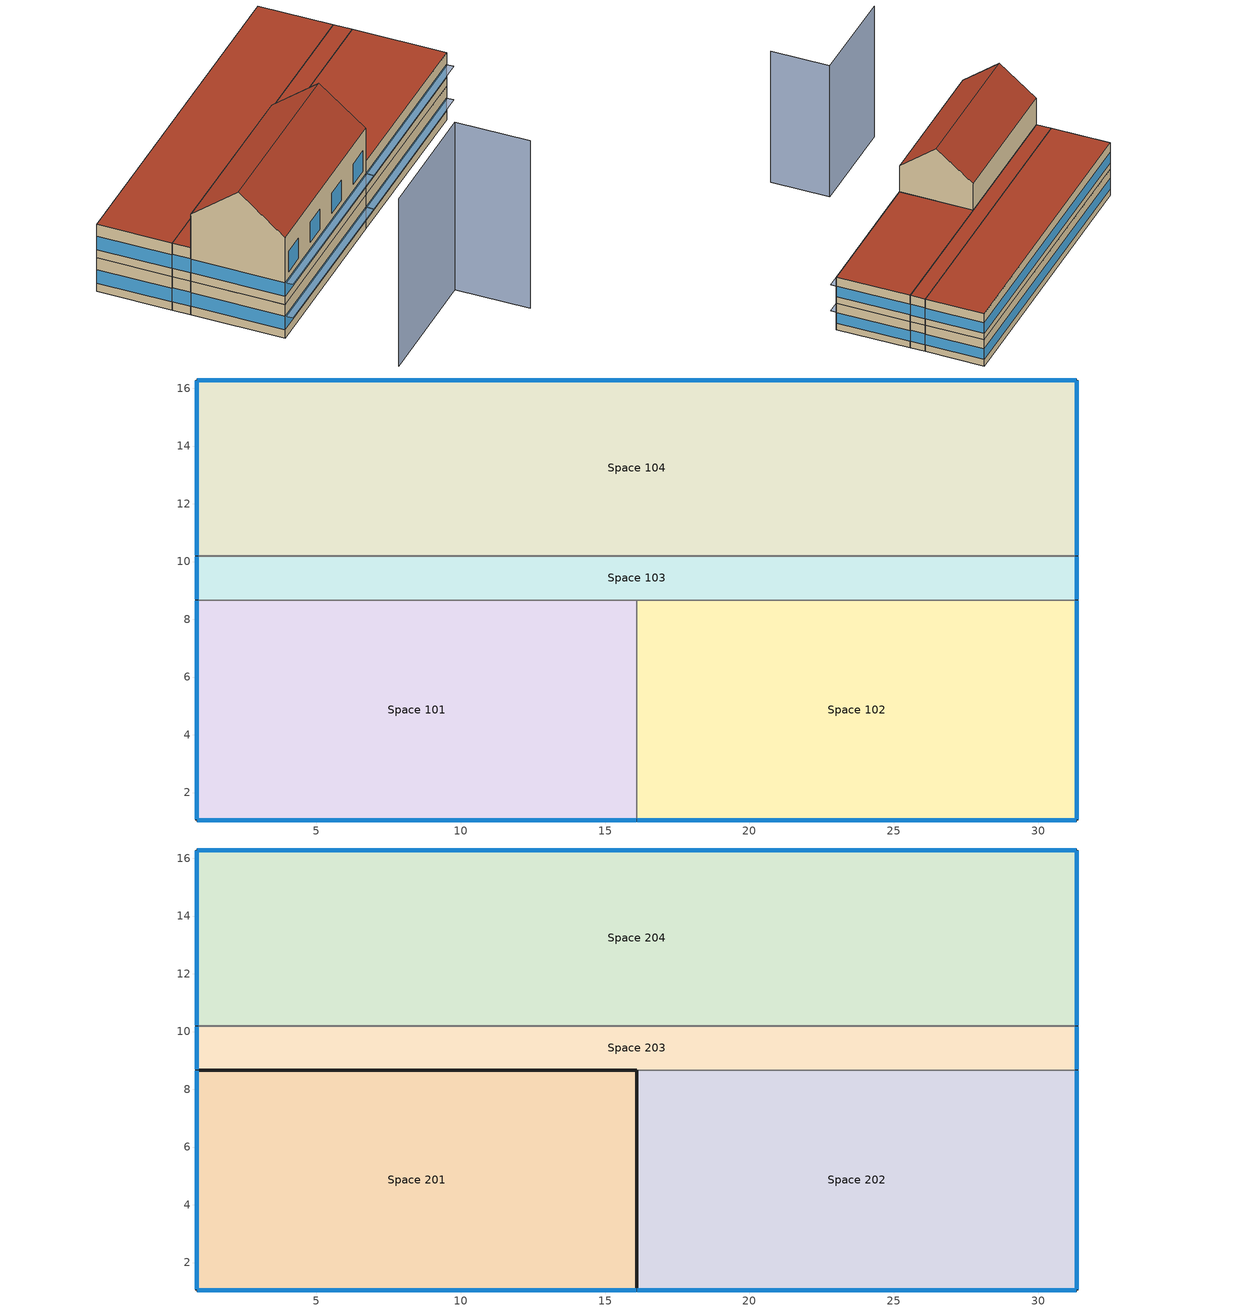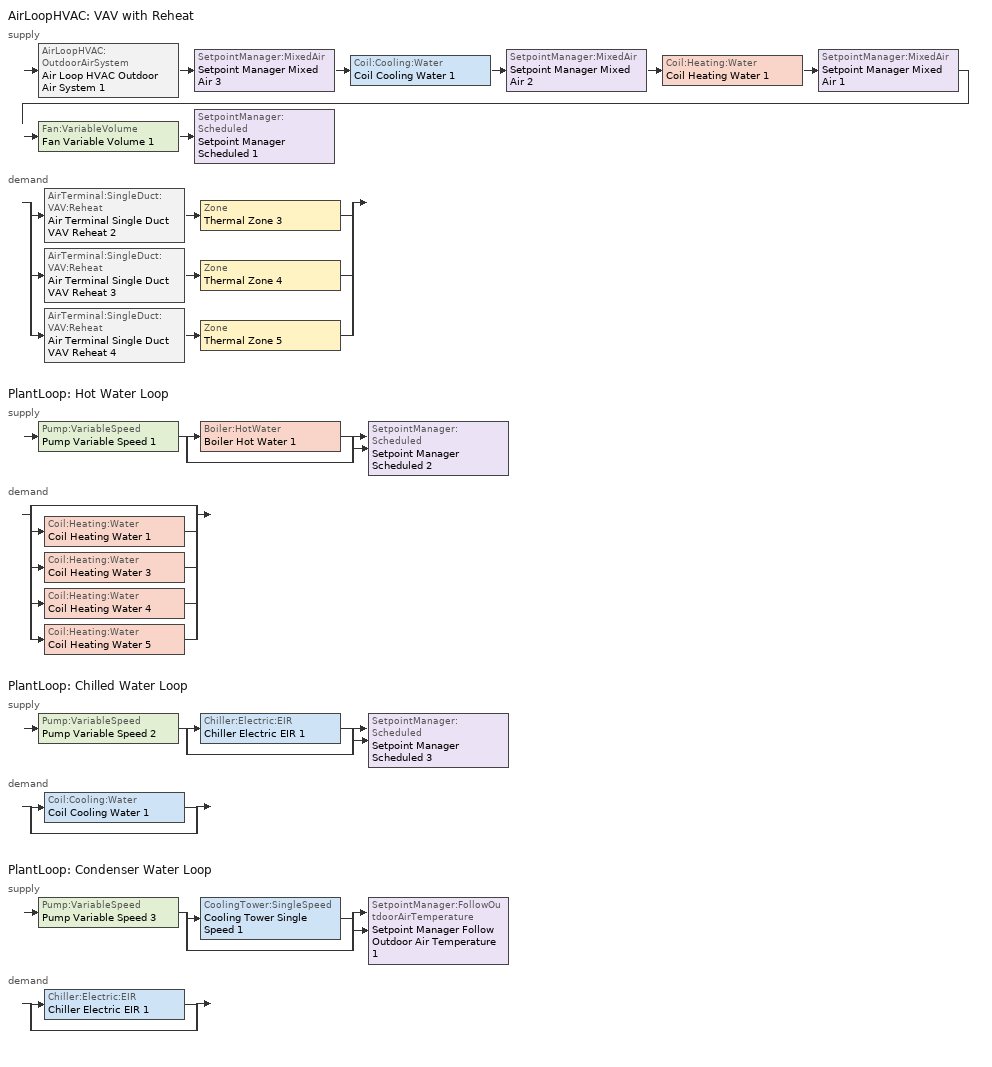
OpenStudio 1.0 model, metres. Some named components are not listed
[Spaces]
Space 101
 floor ground: 16.1,8.67 16.1,1.05 0.86,1.05 0.86,8.67 z0
 wall outside: 0.86,8.67 0.86,1.05 16.1,1.05 z0:3.05
 wall to Space 103: 16.1,8.67 0.86,8.67 z0:3.05
 wall to Space 102: 16.1,1.05 16.1,8.67 z0:3.05
 window: 0.88,1.05 16.07,1.05 z0.76:1.98; 0.86,8.64 0.86,1.07 z0.76:1.99
Space 102
 floor ground: 31.34,8.67 31.34,1.05 16.1,1.05 16.1,8.67 z0
 wall outside: 16.1,1.05 31.34,1.05 31.34,8.67 z0:3.05
 wall to Space 103: 31.34,8.67 16.1,8.67 z0:3.05
 window: 31.34,1.07 31.34,8.64 z0.76:1.99; 16.12,1.05 31.31,1.05 z0.76:1.98
Space 103
 floor ground: 31.34,10.19 31.34,8.67 0.86,8.67 0.86,10.19 z0
 wall outside: 0.86,10.19 0.86,8.67 / 31.34,8.67 31.34,10.19 z0:3.05
 wall to Space 104: 31.34,10.19 0.86,10.19 z0:3.05
 window: 0.86,10.17 0.86,8.69 / 31.34,8.69 31.34,10.17 z0.76:2.02
Space 104
 floor ground: 31.34,16.29 31.34,10.19 0.86,10.19 0.86,16.29 z0
 wall outside: 31.34,10.19 31.34,16.29 0.86,16.29 0.86,10.19 z0:3.05
 window: 31.34,10.22 31.34,16.26 / 0.86,16.26 0.86,10.22 z0.76:1.99; 31.31,16.29 0.88,16.29 z0.76:1.98
Space 201
 floor to Space 101: 16.1,8.67 16.1,1.05 0.86,1.05 0.86,8.67 z3.05
 wall outside: 0.86,1.05 16.1,1.05 z3.05:9.14; 16.1,8.67 0.86,8.67 z6.1:9.14; 0.86,4.86,12.19 0.86,8.67,9.14 0.86,8.67,3.05 0.86,1.05,3.05 0.86,1.05,9.14; 16.1,4.86,12.19 16.1,1.05,9.14 16.1,1.05,6.1 16.1,8.67,6.1 16.1,8.67,9.14
 wall to Space 203: 16.1,8.67 0.86,8.67 z3.05:6.1
 wall to Space 202: 16.1,1.05 16.1,8.67 z3.05:6.1
 window: 0.86,8.64 0.86,1.07 z3.81:5.04; 0.88,1.05 16.07,1.05 z3.81:5.03; 9.62,1.05 11.45,1.05 / 1.49,1.05 3.32,1.05 / 13.68,1.05 15.51,1.05 / 5.56,1.05 7.38,1.05 z5.64:7.47
 roof outside: 0.86,4.86,12.19 0.86,1.05,9.14 16.1,1.05,9.14 16.1,4.86,12.19; 16.1,4.86,12.19 16.1,8.67,9.14 0.86,8.67,9.14 0.86,4.86,12.19
Space 202
 floor to Space 102: 31.34,8.67 31.34,1.05 16.1,1.05 16.1,8.67 z3.05
 wall outside: 16.1,1.05 31.34,1.05 31.34,8.67 z3.05:6.1
 wall to Space 203: 31.34,8.67 16.1,8.67 z3.05:6.1
 window: 16.12,1.05 31.31,1.05 z3.81:5.03; 31.34,1.07 31.34,8.64 z3.81:5.04
 roof outside: 31.34,1.05 31.34,8.67 16.1,8.67 16.1,1.05 z6.1
Space 203
 floor to Space 103: 31.34,10.19 31.34,8.67 0.86,8.67 0.86,10.19 z3.05
 wall outside: 0.86,10.19 0.86,8.67 / 31.34,8.67 31.34,10.19 z3.05:6.1
 wall to Space 204: 31.34,10.19 0.86,10.19 z3.05:6.1
 window: 0.86,10.17 0.86,8.69 / 31.34,8.69 31.34,10.17 z3.81:5.07
 roof outside: 31.34,8.67 31.34,10.19 0.86,10.19 0.86,8.67 z6.1
Space 204
 floor to Space 104: 31.34,16.29 31.34,10.19 0.86,10.19 0.86,16.29 z3.05
 wall outside: 31.34,10.19 31.34,16.29 0.86,16.29 0.86,10.19 z3.05:6.1
 window: 31.31,16.29 0.88,16.29 z3.81:5.03; 31.34,10.22 31.34,16.26 / 0.86,16.26 0.86,10.22 z3.81:5.04
 roof outside: 31.34,10.19 31.34,16.29 0.86,16.29 0.86,10.19 z6.1
shading: 11.52,-14.19 11.52,-8.1 / 11.52,-8.1 0.86,-8.1 z0:15.24; 31.31,0.44 31.31,1.05 16.12,1.05 16.12,0.44 z1.98; 16.07,0.44 16.07,1.05 0.88,1.05 0.88,0.44 z5.03; 16.07,0.44 16.07,1.05 0.88,1.05 0.88,0.44 z1.98; 31.31,0.44 31.31,1.05 16.12,1.05 16.12,0.44 z5.03
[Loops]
AirLoopHVAC 'VAV with Reheat'
 supply: AirLoopHVAC:OutdoorAirSystem 'Air Loop HVAC Outdoor Air System 1' > SetpointManager:MixedAir 'Setpoint Manager Mixed Air 3' > Coil:Cooling:Water 'Coil Cooling Water 1' > SetpointManager:MixedAir 'Setpoint Manager Mixed Air 2' > Coil:Heating:Water 'Coil Heating Water 1' > SetpointManager:MixedAir 'Setpoint Manager Mixed Air 1' > Fan:VariableVolume 'Fan Variable Volume 1' > SetpointManager:Scheduled 'Setpoint Manager Scheduled 1'
 demand: split
  | AirTerminal:SingleDuct:VAV:Reheat 'Air Terminal Single Duct VAV Reheat 2' > Zone 'Thermal Zone 3'
  | AirTerminal:SingleDuct:VAV:Reheat 'Air Terminal Single Duct VAV Reheat 3' > Zone 'Thermal Zone 4'
  | AirTerminal:SingleDuct:VAV:Reheat 'Air Terminal Single Duct VAV Reheat 4' > Zone 'Thermal Zone 5'
PlantLoop 'Hot Water Loop'
 supply: Pump:VariableSpeed 'Pump Variable Speed 1' > split
  | Boiler:HotWater 'Boiler Hot Water 1'
  | bypass
  join > SetpointManager:Scheduled 'Setpoint Manager Scheduled 2'
 demand: split
  | bypass
  | Coil:Heating:Water 'Coil Heating Water 1'
  | Coil:Heating:Water 'Coil Heating Water 3'
  | Coil:Heating:Water 'Coil Heating Water 4'
  | Coil:Heating:Water 'Coil Heating Water 5'
PlantLoop 'Chilled Water Loop'
 supply: Pump:VariableSpeed 'Pump Variable Speed 2' > split
  | Chiller:Electric:EIR 'Chiller Electric EIR 1'
  | bypass
  join > SetpointManager:Scheduled 'Setpoint Manager Scheduled 3'
 demand: split
  | Coil:Cooling:Water 'Coil Cooling Water 1'
  | bypass
PlantLoop 'Condenser Water Loop'
 supply: Pump:VariableSpeed 'Pump Variable Speed 3' > split
  | CoolingTower:SingleSpeed 'Cooling Tower Single Speed 1'
  | bypass
  join > SetpointManager:FollowOutdoorAirTemperature 'Setpoint Manager Follow Outdoor Air Temperature 1'
 demand: split
  | Chiller:Electric:EIR 'Chiller Electric EIR 1'
  | bypass
[Building]
Large Hotel: North Axis=-0; Space Type=CBECS Before-1980 LargeHotel GuestRoom; Default Construction Set=CBECS 1980-2004 ClimateZone 5b (l htl) ConstSet
[Site]
Site 1: Latitude {deg}=41.98; Longitude {deg}=-87.92; Time Zone {hr}=-6; Elevation {m}=201
[SizingPeriod:DesignDay] Barometric Pressure {Pa}=98934; Sky Clearness=0; Rain Indicator=0; Snow Indicator=0; Day of Month=21; Daylight Saving Time Indicator=0; Dry-Bulb Temperature Range Modifier Type=DefaultMultipliers
Name | Maximum Dry-Bulb Temperature {C} | Daily Dry-Bulb Temperature Range {deltaC} | Humidity Indicating Conditions at Maximum Dry-Bulb {BasedOnField A3} | Wind Speed {m/s} | Wind Direction {deg} | Month | Day Type | Humidity Indicating Type | Solar Model Indicator | ASHRAE Taub | ASHRAE Taud
Chicago Ohare Intl Ap Ann Clg .4% Condns DB=>MWB | 33.3 | 10.5 | 23.7 | 5.2 | 230 | 7 | SummerDesignDay | Wetbulb | ASHRAETau | 0.455 | 2.05
Chicago Ohare Intl Ap Ann Clg .4% Condns DP=>MDB | 28.9 | 10.5 | 23.8 | 5.2 | 230 | 7 | SummerDesignDay | Dewpoint | ASHRAETau | 0.455 | 2.05
Chicago Ohare Intl Ap Ann Clg .4% Condns WB=>MDB | 31.2 | 10.5 | 25.5 | 5.2 | 230 | 7 | SummerDesignDay | Wetbulb | ASHRAETau | 0.455 | 2.05
Chicago Ohare Intl Ap Ann Htg Wind 99.6% Condns WS=>MCDB | -3.5 | 0 | -3.5 | 12.4 | 270 | 1 | WinterDesignDay | Wetbulb | ASHRAEClearSky
Chicago Ohare Intl Ap Ann Clg .4% Condns Enth=>MDB | 31.4 | 10.5 | 79200 | 5.2 | 230 | 7 | SummerDesignDay | Enthalpy | ASHRAETau | 0.455 | 2.05
Chicago Ohare Intl Ap Ann Htg 99.6% Condns DB | -20 | 0 | -20 | 4.9 | 270 | 1 | WinterDesignDay | Wetbulb | ASHRAEClearSky
Chicago Ohare Intl Ap Ann Hum_n 99.6% Condns DP=>MCDB | -19.2 | 0 | -25.7 | 4.9 | 270 | 1 | WinterDesignDay | Dewpoint | ASHRAEClearSky
[Construction]
000 ExtSlabCarpet 4in ClimateZone 1-8: MAT-CC05 4 HW CONCRETE, CP02 CARPET PAD
000 Exterior Door: 000 F08 Metal surface, 000 I01 25mm insulation board
000 Exterior Window: 000 Clear 3mm, 000 Air 13mm, 000 Clear 3mm
000 Interior Ceiling: 000 M11 100mm lightweight concrete, 000 F05 Ceiling air space resistance, 000 F16 Acoustic tile
000 Interior Door; 000 Interior Partition: 000 G05 25mm wood
000 Interior Floor: 000 F16 Acoustic tile, 000 F05 Ceiling air space resistance, 000 M11 100mm lightweight concrete
000 Interior Wall: 000 G01a 19mm gypsum board, 000 F04 Wall air space resistance, 000 G01a 19mm gypsum board
000 Interior Window: 000 Clear 3mm
CBECS 1980-2004 ExtRoof IEAD ClimateZone 5b: Roof Membrane, IEAD NonRes Roof Insulation-3.51, Metal Decking
CBECS 1980-2004 ExtWall Mass ClimateZone 5b: 1IN Stucco, 8IN CONCRETE HW RefBldg, Mass NonRes Wall Insulation-1.26, 1/2IN Gypsum
CBECS 1980-2004 ExtWindow ClimateZone alt-lrgoff hosp 1-8: Fixed Window 5.84/0.25/0.11
[DefaultConstructionSet]
CBECS 1980-2004 ClimateZone 5b (l htl) ConstSet: Default Exterior Surface Constructions=CBECS 1980-2004 ClimateZone 5b (l htl) Exterior DefSurfCons; Default Interior Surface Constructions=000 Interior DefSurfCons; Default Ground Contact Surface Constructions=000 Ground DefSurfCons; Default Exterior SubSurface Constructions=CBECS 1980-2004 ClimateZone 5b (l htl) Exterior DefSubCons; Default Interior SubSurface Constructions=000 Interior DefSubCons; Interior Partition Construction=000 Interior Partition
[DefaultSubSurfaceConstructions] Glass Door Construction=000 Exterior Window; Skylight Construction=000 Exterior Window; Tubular Daylight Dome Construction=000 Interior Window; Tubular Daylight Diffuser Construction=000 Interior Window
Name | Fixed Window Construction | Operable Window Construction | Door Construction
000 Interior DefSubCons | 000 Interior Window | 000 Interior Window | 000 Interior Door
CBECS 1980-2004 ClimateZone 5b (l htl) Exterior DefSubCons | CBECS 1980-2004 ExtWindow ClimateZone alt-lrgoff hosp 1-8 | CBECS 1980-2004 ExtWindow ClimateZone alt-lrgoff hosp 1-8 | 000 Exterior Door
[DefaultSurfaceConstructions]
Name | Floor Construction | Wall Construction | Roof Ceiling Construction
000 Ground DefSurfCons | 000 ExtSlabCarpet 4in ClimateZone 1-8 | 000 ExtSlabCarpet 4in ClimateZone 1-8 | 000 ExtSlabCarpet 4in ClimateZone 1-8
000 Interior DefSurfCons | 000 Interior Floor | 000 Interior Wall | 000 Interior Ceiling
CBECS 1980-2004 ClimateZone 5b (l htl) Exterior DefSurfCons | 000 ExtSlabCarpet 4in ClimateZone 1-8 | CBECS 1980-2004 ExtWall Mass ClimateZone 5b | CBECS 1980-2004 ExtRoof IEAD ClimateZone 5b
[Material]
Name | Roughness | Thickness | Conductivity | Density | Specific Heat | Thermal Absorptance | Solar Absorptance | Visible Absorptance
000 F08 Metal surface | Smooth | 0.0008 | 45.28 | 7824 | 500
000 F16 Acoustic tile | MediumSmooth | 0.0191 | 0.06 | 368 | 590
000 G01a 19mm gypsum board | MediumSmooth | 0.019 | 0.16 | 800 | 1090
000 G05 25mm wood | MediumSmooth | 0.0254 | 0.15 | 608 | 1630
000 I01 25mm insulation board | MediumRough | 0.0254 | 0.03 | 43 | 1210
000 M11 100mm lightweight concrete | MediumRough | 0.1016 | 0.53 | 1280 | 840
1/2IN Gypsum | Smooth | 0.0127 | 0.16 | 784.9 | 830 | 0.9 | 0.92 | 0.92
1IN Stucco | Smooth | 0.0253 | 0.6918 | 1858 | 837 | 0.9 | 0.92 | 0.92
8IN CONCRETE HW RefBldg | Rough | 0.2032 | 1.311 | 2240 | 836.8 | 0.9 | 0.7 | 0.7
IEAD NonRes Roof Insulation-3.51 | MediumRough | 0.159569 | 0.049 | 265 | 836.8 | 0.9 | 0.7 | 0.7
MAT-CC05 4 HW CONCRETE | Rough | 0.1016 | 1.311 | 2240 | 836.8 | 0.9 | 0.7 | 0.7
Mass NonRes Wall Insulation-1.26 | MediumRough | 0.0410299 | 0.049 | 265 | 836.8 | 0.9 | 0.7 | 0.7
Metal Decking | MediumSmooth | 0.0015 | 45.006 | 7680 | 418.4 | 0.9 | 0.7 | 0.3
Roof Membrane | VeryRough | 0.0095 | 0.16 | 1121.29 | 1460 | 0.9 | 0.7 | 0.7
[Material:AirGap]
Name | Thermal Resistance
000 F04 Wall air space resistance | 0.15
000 F05 Ceiling air space resistance | 0.18
[Material:NoMass]
CP02 CARPET PAD: Roughness=VeryRough; Thermal Resistance=0.2165; Thermal Absorptance=0.9; Solar Absorptance=0.7; Visible Absorptance=0.8
[WindowMaterial:Gas]
000 Air 13mm: Gas Type=Air; Thickness=0.0127
[WindowMaterial:Glazing]
000 Clear 3mm: Optical Data Type=SpectralAverage; Thickness=0.003; Solar Transmittance at Normal Incidence=0.837; Front Side Solar Reflectance at Normal Incidence=0.075; Back Side Solar Reflectance at Normal Incidence=0.075; Visible Transmittance at Normal Incidence=0.898; Front Side Visible Reflectance at Normal Incidence=0.081; Back Side Visible Reflectance at Normal Incidence=0.081; Infrared Transmittance at Normal Incidence=0; Front Side Infrared Hemispherical Emissivity=0.84; Back Side Infrared Hemispherical Emissivity=0.84; Conductivity=0.9
[WindowMaterial:SimpleGlazingSystem]
Fixed Window 5.84/0.25/0.11: U-Factor=6.92716; Solar Heat Gain Coefficient=0.25; Visible Transmittance=0.11
[DefaultScheduleSet]
Name | Number of People Schedule | People Activity Level Schedule | Lighting Schedule | Electric Equipment Schedule | Infiltration Schedule
LargeHotel Corridor Schedules | LargeHotel Bldg Occ | LargeHotel Activity | LargeHotel Bldg Light | LargeHotel Bldg Equip | LargeHotel Infil Quarter On
LargeHotel GuestRoom Schedules | LargeHotel GuestRoom Occ | LargeHotel Activity | LargeHotel Bldg Light | LargeHotel GuestRoom Equip | LargeHotel Infil Quarter On
LargeHotel Lobby Schedules | LargeHotel Lobby Occ | LargeHotel Activity | LargeHotel Bldg Light | LargeHotel Bldg Equip | LargeHotel Infil Quarter On
ASHRAE_189.1-2009 ClimateZone 4-8 SuperMarket Sales/Produce Schedule Set | SuperMarket_Bldg_Occ 3 | SuperMarket_Activity 3 | SuperMarket_Bldg_Light 3 | SuperMarket_Bldg_Equip 4 | SuperMarket_Infil_Half_On 3
[DesignSpecification:OutdoorAir] Outdoor Air Method=Sum
Name | Outdoor Air Flow per Person | Outdoor Air Flow per Floor Area | Outdoor Air Flow Rate | Outdoor Air Flow Air Changes per Hour | Outdoor Air Flow per Person {m3/s-person}
LargeHotel Corridor Outdoor Air | 0 | 0.000254 | 0 | 0
LargeHotel GuestRoom Outdoor Air | 0 | 0 | 0 | 0
LargeHotel Lobby Outdoor Air | 0.0107645 | 0 | 0 | 0
ASHRAE_189.1-2009 ClimateZone 4-8 SuperMarket Sales/Produce Ventilation |  |  |  |  | 0.00707921
[ElectricEquipment]
Name | Electric Equipment Definition | Space or SpaceType
ASHRAE 90.1-2004 LargeHotel Lobby ElecInst | ASHRAE 90.1-2004 LargeHotel Lobby ElecDef | ASHRAE 90.1-2004 LargeHotel Lobby
CBECS Before-1980 LargeHotel GuestRoom ElecInst | CBECS Before-1980 LargeHotel GuestRoom ElecDef | CBECS Before-1980 LargeHotel GuestRoom
ASHRAE_189.1-2009 ClimateZone 4-8 SuperMarket Sales/Produce Electric Equipment | ASHRAE_189.1-2009 ClimateZone 4-8 SuperMarket Sales/Produce Electric Equipment Definition | ASHRAE_189.1-2009 ClimateZone 4-8 SuperMarket Sales/Produce
[ElectricEquipment:Definition] Design Level Calculation Method=Watts/Area
Name | Design Level | Watts per Space Floor Area | Watts per Space Floor Area {W/m2}
ASHRAE 90.1-2004 LargeHotel Lobby ElecDef | 0 | 8.07293
CBECS Before-1980 LargeHotel GuestRoom ElecDef | 0 | 14.316
ASHRAE_189.1-2009 ClimateZone 4-8 SuperMarket Sales/Produce Electric Equipment Definition |  |  | 3.87501
[Lights]
Name | Lights Definition | Space or SpaceType
ASHRAE 90.1-2004 LargeHotel Corridor LightsInst | ASHRAE 90.1-2004 LargeHotel Corridor LightsDef | ASHRAE 90.1-2004 LargeHotel Corridor
ASHRAE 90.1-2004 LargeHotel Lobby LightsInst | ASHRAE 189.1-2009 ClimateZone 4-8 LargeHotel Lobby LightsDef | ASHRAE 90.1-2004 LargeHotel Lobby
CBECS Before-1980 LargeHotel GuestRoom LightsInst | CBECS Before-1980 LargeHotel GuestRoom LightsDef | CBECS Before-1980 LargeHotel GuestRoom
ASHRAE_189.1-2009 ClimateZone 4-8 SuperMarket Sales/Produce Lights | ASHRAE_189.1-2009 ClimateZone 4-8 SuperMarket Sales/Produce Lights Definition | ASHRAE_189.1-2009 ClimateZone 4-8 SuperMarket Sales/Produce
[Lights:Definition] Design Level Calculation Method=Watts/Area
Name | Lighting Level | Watts per Space Floor Area | Watts per Space Floor Area {W/m2}
ASHRAE 189.1-2009 ClimateZone 4-8 LargeHotel Lobby LightsDef | 0 | 10.6563
ASHRAE 90.1-2004 LargeHotel Corridor LightsDef | 0 | 5.38196
CBECS Before-1980 LargeHotel GuestRoom LightsDef | 0 | 15.0695
ASHRAE_189.1-2009 ClimateZone 4-8 SuperMarket Sales/Produce Lights Definition |  |  | 16.4688
[People]
Name | People Definition | Space or SpaceType
ASHRAE 90.1-2004 LargeHotel Corridor PeopInst | LargeHotel Corridor PeopDef | ASHRAE 90.1-2004 LargeHotel Corridor
ASHRAE 90.1-2004 LargeHotel Lobby PeopInst | LargeHotel Lobby PeopDef | ASHRAE 90.1-2004 LargeHotel Lobby
CBECS Before-1980 LargeHotel GuestRoom PeopInst | LargeHotel GuestRoom PeopDef | CBECS Before-1980 LargeHotel GuestRoom
ASHRAE_189.1-2009 ClimateZone 4-8 SuperMarket Sales/Produce People | ASHRAE_189.1-2009 ClimateZone 4-8 SuperMarket Sales/Produce People Definition | ASHRAE_189.1-2009 ClimateZone 4-8 SuperMarket Sales/Produce
[People:Definition] Number of People Calculation Method=People/Area; Fraction Radiant=0.3
Name | Number of People | People per Space Floor Area | People per Space Floor Area {person/m2}
LargeHotel Corridor PeopDef | 0 | 0.0107639
LargeHotel GuestRoom PeopDef | 0 | 0.0384272
LargeHotel Lobby PeopDef | 0 | 0.322917
ASHRAE_189.1-2009 ClimateZone 4-8 SuperMarket Sales/Produce People Definition |  |  | 0.0861113
[SpaceInfiltration:DesignFlowRate]
Name | Space or SpaceType | Design Flow Rate Calculation Method | Design Flow Rate | Air Changes per Hour | Flow per Exterior Surface Area {m3/s-m2}
ASHRAE 90.1-2004 LargeHotel Corridor Infil | ASHRAE 90.1-2004 LargeHotel Corridor | AirChanges/Hour | 0 | 0.16
ASHRAE 90.1-2004 LargeHotel Lobby Infil | ASHRAE 90.1-2004 LargeHotel Lobby | AirChanges/Hour | 0 | 0.16
CBECS Before-1980 LargeHotel GuestRoom Infil | CBECS Before-1980 LargeHotel GuestRoom | AirChanges/Hour | 0 | 0.6
ASHRAE_189.1-2009 ClimateZone 4-8 SuperMarket Sales/Produce Infiltration | ASHRAE_189.1-2009 ClimateZone 4-8 SuperMarket Sales/Produce | Flow/ExteriorArea |  |  | 0.000226568
[SpaceType]
Name | Default Schedule Set | Design Specification Outdoor Air Object
ASHRAE 90.1-2004 LargeHotel Corridor | LargeHotel Corridor Schedules | LargeHotel Corridor Outdoor Air
ASHRAE 90.1-2004 LargeHotel Lobby | LargeHotel Lobby Schedules | LargeHotel Lobby Outdoor Air
CBECS Before-1980 LargeHotel GuestRoom | LargeHotel GuestRoom Schedules | LargeHotel GuestRoom Outdoor Air
ASHRAE_189.1-2009 ClimateZone 4-8 SuperMarket Sales/Produce | ASHRAE_189.1-2009 ClimateZone 4-8 SuperMarket Sales/Produce Schedule Set | ASHRAE_189.1-2009 ClimateZone 4-8 SuperMarket Sales/Produce Ventilation
[ThermostatSetpoint:DualSetpoint]
LargeHotel Thermostat: Heating Setpoint Temperature Schedule=LargeHotel HtgSetp; Cooling Setpoint Temperature Schedule=LargeHotel ClgSetp
[BuildingStory] Nominal Floor to Floor Height {m}=3.048
Name | Nominal Z Coordinate {m}
Building Story 1 | 0
Building Story 2 | 3.048
[Space]
Name | Building Story | Thermal Zone | Space Type
Space 101; Space 102 | Building Story 1 | Thermal Zone 1
Space 103 | Building Story 1 | Thermal Zone 3 | ASHRAE 90.1-2004 LargeHotel Corridor
Space 104 | Building Story 1 | Thermal Zone 4 | ASHRAE 90.1-2004 LargeHotel Lobby
Space 201; Space 202 | Building Story 2 | Thermal Zone 2
Space 203 | Building Story 2 | Thermal Zone 5 | ASHRAE 90.1-2004 LargeHotel Corridor
Space 204 | Building Story 2 | Thermal Zone 5 | ASHRAE_189.1-2009 ClimateZone 4-8 SuperMarket Sales/Produce
[ThermalZone] Thermostat=LargeHotel Thermostat; Use Ideal Air Loads=No
Thermal Zone 1; Thermal Zone 2; Thermal Zone 3; Thermal Zone 4; Thermal Zone 5
[Sizing:Zone] Zone Cooling Design Supply Air Temperature {C}=14; Zone Heating Design Supply Air Temperature {C}=40; Zone Cooling Design Supply Air Humidity Ratio {kg-H2O/kg-air}=0.0085; Zone Heating Design Supply Air Humidity Ratio {kg-H2O/kg-air}=0.008; Heating Design Air Flow Method=DesignDay
Name | Cooling Design Air Flow Method
Thermal Zone 1; Thermal Zone 3; Thermal Zone 4; Thermal Zone 5 | DesignDay
Thermal Zone 2
[Zone equipment]
Thermal Zone 1: OS:ZoneHVAC:PackagedTerminalHeatPump 1
Thermal Zone 2: OS:ZoneHVAC:PackagedTerminalHeatPump 2
Thermal Zone 3: Air Terminal Single Duct VAV Reheat 2
Thermal Zone 4: Air Terminal Single Duct VAV Reheat 3
Thermal Zone 5: Air Terminal Single Duct VAV Reheat 4
[ZoneHVAC:PackagedTerminalHeatPump] Availability Schedule=Always On Discrete 1; Supply Air Flow Rate During Cooling Operation {m3/s}=Autosize; Supply Air Flow Rate During Heating Operation {m3/s}=Autosize; Supply Air Flow Rate When No Cooling or Heating is Needed {m3/s}=Autosize; Outdoor Air Flow Rate During Cooling Operation {m3/s}=Autosize; Outdoor Air Flow Rate During Heating Operation {m3/s}=Autosize; Outdoor Air Flow Rate When No Cooling or Heating is Needed {m3/s}=Autosize; Maximum Supply Air Temperature from Supplemental Heater {C}=Autosize
Name | Supply Air Fan | Heating Coil | Cooling Coil | Supplemental Heating Coil
OS:ZoneHVAC:PackagedTerminalHeatPump 1 | OS:Fan:ConstantVolume 3 | OS:Coil:Heating:DX:SingleSpeed 2 | OS:Coil:Cooling:DX:SingleSpeed 3 | OS:Coil:Heating:Electric 5
OS:ZoneHVAC:PackagedTerminalHeatPump 2 | OS:Fan:ConstantVolume 4 | OS:Coil:Heating:DX:SingleSpeed 3 | OS:Coil:Cooling:DX:SingleSpeed 4 | OS:Coil:Heating:Electric 6
[Fan:ConstantVolume] Availability Schedule=Always On Discrete 1; Maximum Flow Rate {m3/s}=AutoSize
OS:Fan:ConstantVolume 3; OS:Fan:ConstantVolume 4
[Coil:Heating:DX:SingleSpeed] Availability Schedule=Always On Discrete 1; Rated Total Heating Capacity {W}=Autosize; Rated COP {W/W}=5; Rated Air Flow Rate {m3/s}=Autosize; Defrost Strategy=Resistive; Defrost Control=Timed; Defrost Time Period Fraction=0.166667; Resistive Defrost Heater Capacity {W}=2000
Name | Total Heating Capacity Function of Temperature Curve | Total Heating Capacity Function of Flow Fraction Curve | Energy Input Ratio Function of Temperature Curve | Energy Input Ratio Function of Flow Fraction Curve | Part Load Fraction Correlation Curve
OS:Coil:Heating:DX:SingleSpeed 2 | OS:Curve:Biquadratic 11 | OS:Curve:Quadratic 14 | OS:Curve:Biquadratic 12 | OS:Curve:Quadratic 15 | OS:Curve:Quadratic 16
OS:Coil:Heating:DX:SingleSpeed 3 | OS:Curve:Biquadratic 13 | OS:Curve:Quadratic 17 | OS:Curve:Biquadratic 14 | OS:Curve:Quadratic 18 | OS:Curve:Quadratic 19
[Coil:Cooling:DX:SingleSpeed] Availability Schedule=Always On Discrete 1; Rated Total Cooling Capacity {W}=Autosize; Rated Sensible Heat Ratio=Autosize; Rated COP {W/W}=3; Rated Air Flow Rate {m3/s}=Autosize; Rated Evaporator Fan Power Per Volume Flow Rate {W/(m3/s)}=773.3; Condenser Type=AirCooled; Evaporative Condenser Effectiveness=0; Evaporative Condenser Air Flow Rate {m3/s}=Autosize; Evaporative Condenser Pump Rated Power Consumption {W}=Autosize; Crankcase Heater Capacity {W}=0; Maximum Outdoor Dry-Bulb Temperature for Crankcase Heater Operation {C}=0; Basin Heater Capacity {W/K}=0; Basin Heater Setpoint Temperature {C}=10
Name | Total Cooling Capacity Function of Temperature Curve | Total Cooling Capacity Function of Flow Fraction Curve | Energy Input Ratio Function of Temperature Curve | Energy Input Ratio Function of Flow Fraction Curve | Part Load Fraction Correlation Curve
OS:Coil:Cooling:DX:SingleSpeed 3 | OS:Curve:Biquadratic 9 | OS:Curve:Quadratic 11 | OS:Curve:Biquadratic 10 | OS:Curve:Quadratic 12 | OS:Curve:Quadratic 13
OS:Coil:Cooling:DX:SingleSpeed 4 | OS:Curve:Biquadratic 15 | OS:Curve:Quadratic 20 | OS:Curve:Biquadratic 16 | OS:Curve:Quadratic 21 | OS:Curve:Quadratic 22
[Coil:Heating:Electric] Availability Schedule=Always On Discrete 1
OS:Coil:Heating:Electric 5; OS:Coil:Heating:Electric 6
[AirLoopHVAC]
VAV with Reheat: Design Supply Air Flow Rate {m3/s}=AutoSize
[AvailabilityManager:Scheduled]
Availability Manager Scheduled 1: Schedule=Always On Discrete
[Sizing:System]
VAV with Reheat: Type of Load to Size On=Sensible; Design Outdoor Air Flow Rate {m3/s}=Autosize; Minimum System Air Flow Ratio=0.3; Preheat Design Temperature {C}=7; Preheat Design Humidity Ratio {kg-H2O/kg-Air}=0.008; Precool Design Temperature {C}=12.8; Precool Design Humidity Ratio {kg-H2O/kg-Air}=0.008; Central Cooling Design Supply Air Temperature {C}=12.8; Central Heating Design Supply Air Temperature {C}=12.8; Sizing Option=NonCoincident; 100% Outdoor Air in Cooling=Yes; 100% Outdoor Air in Heating=Yes; Central Cooling Design Supply Air Humidity Ratio {kg-H2O/kg-Air}=0.0085; Central Heating Design Supply Air Humidity Ratio {kg-H2O/kg-Air}=0.008; Cooling Design Air Flow Method=DesignDay; Cooling Design Air Flow Rate {m3/s}=0; Heating Design Air Flow Method=DesignDay; Heating Design Air Flow Rate {m3/s}=0; System Outdoor Air Method=ZoneSum
[Fan:VariableVolume]
Fan Variable Volume 1: Availability Schedule=Always On Discrete; Fan Efficiency=0.6045; Pressure Rise {Pa}=500; Maximum Flow Rate {m3/s}=Autosize; Fan Power Minimum Flow Rate Input Method=FixedFlowRate; Fan Power Minimum Flow Fraction=0; Fan Power Minimum Air Flow Rate {m3/s}=0; Motor Efficiency=0.93; Motor In Airstream Fraction=1; Fan Power Coefficient 1=0.0407599; Fan Power Coefficient 2=0.088045; Fan Power Coefficient 3=-0.0729261; Fan Power Coefficient 4=0.94374; Fan Power Coefficient 5=0
[Coil:Heating:Water] Availability Schedule=Always On Discrete
Coil Heating Water 1; Coil Heating Water 3; Coil Heating Water 4; Coil Heating Water 5
[Coil:Cooling:Water]
Coil Cooling Water 1: Availability Schedule=Always On Discrete
[SetpointManager:Scheduled] Control Variable=Temperature
Name | Schedule
Setpoint Manager Scheduled 1 | Deck_Temperature
Setpoint Manager Scheduled 2 | Hot_Water_Temperature
Setpoint Manager Scheduled 3 | Chilled_Water_Temperature
[Controller:OutdoorAir]
Controller Outdoor Air 1: Minimum Outdoor Air Flow Rate {m3/s}=Autosize; Maximum Outdoor Air Flow Rate {m3/s}=Autosize; Economizer Control Type=NoEconomizer; Economizer Control Action Type=ModulateFlow; Economizer Maximum Limit Dry-Bulb Temperature {C}=28; Economizer Maximum Limit Enthalpy {J/kg}=64000; Economizer Minimum Limit Dry-Bulb Temperature {C}=-100; Lockout Type=NoLockout; Minimum Limit Type=FixedMinimum; Controller Mechanical Ventilation=Controller Mechanical Ventilation 1; High Humidity Control=No; Heat Recovery Bypass Control Type=BypassWhenOAFlowGreaterThanMinimum
[Controller:MechanicalVentilation]
Controller Mechanical Ventilation 1: Availability Schedule=Always On Discrete; System Outdoor Air Method=ZoneSum
[AirLoopHVAC:OutdoorAirSystem]
Air Loop HVAC Outdoor Air System 1: Controller=Controller Outdoor Air 1
[PlantLoop] Plant Loop Volume {m3}=Autocalculate
Name | Fluid Type
Hot Water Loop | Water
Chilled Water Loop; Condenser Water Loop
[Sizing:Plant]
Name | Loop Type | Design Loop Exit Temperature {C} | Loop Design Temperature Difference {deltaC}
Hot Water Loop | Heating | 82 | 11
Chilled Water Loop | Cooling | 7.22 | 6.67
Condenser Water Loop | Condenser | 29.4 | 5.6
[Pump:VariableSpeed] Pump Control Type=Intermittent
Pump Variable Speed 1; Pump Variable Speed 2; Pump Variable Speed 3
[Boiler:HotWater]
Boiler Hot Water 1: Efficiency Curve Temperature Evaluation Variable=LeavingBoiler; Normalized Boiler Efficiency Curve=Boiler Efficiency; Water Outlet Upper Temperature Limit {C}=99; Boiler Flow Mode=ConstantFlow; Parasitic Electric Load {W}=0; Sizing Factor=1
[Controller:WaterCoil]
Name | Action
Controller Water Coil 1 | Normal
Controller Water Coil 2 | Reverse
[Chiller:Electric:EIR]
Chiller Electric EIR 1: Reference Capacity {W}=Autosize; Reference COP {W/W}=5.5; Cooling Capacity Function of Temperature Curve=Curve Biquadratic 1; Electric Input to Cooling Output Ratio Function of Temperature Curve=Curve Biquadratic 2; Electric Input to Cooling Output Ratio Function of Part Load Ratio Curve=Curve Quadratic 1; Design Heat Recovery Water Flow Rate {m3/s}=0; Sizing Factor=1; Basin Heater Capacity {W/K}=0; Basin Heater Setpoint Temperature {C}=10
[CoolingTower:SingleSpeed]
Cooling Tower Single Speed 1: Design Water Flow Rate {m3/s}=autosize; Design Air Flow Rate {m3/s}=autosize; Fan Power at Design Air Flow Rate {W}=autosize; U-Factor Times Area Value at Design Air Flow Rate {W/K}=autosize; Air Flow Rate in Free Convection Regime {m3/s}=autosize; U-Factor Times Area Value at Free Convection Air Flow Rate {W/K}=autosize; Performance Input Method=UFactorTimesAreaAndDesignWaterFlowRate; Free Convection Capacity {W}=0
[SetpointManager:FollowOutdoorAirTemperature]
Setpoint Manager Follow Outdoor Air Temperature 1: Control Variable=Temperature; Reference Temperature Type=OutdoorAirWetBulb; Offset Temperature Difference {deltaC}=1.5; Maximum Setpoint Temperature {C}=80; Minimum Setpoint Temperature {C}=6
[AirTerminal:SingleDuct:VAV:Reheat] Availability Schedule=Always On Discrete; Maximum Air Flow Rate {m3/s}=Autocalculate; Zone Minimum Air Flow Input Method=Constant; Constant Minimum Air Flow Fraction=0.3; Fixed Minimum Air Flow Rate {m3/s}=0; Maximum Hot Water or Steam Flow Rate {m3/s}=Autocalculate; Minimum Hot Water or Steam Flow Rate {m3/s}=0; Convergence Tolerance=0.001; Damper Heating Action=Normal; Maximum Flow per Zone Floor Area During Reheat {m3/s-m2}=Autocalculate; Maximum Flow Fraction During Reheat=Autocalculate; Maximum Reheat Air Temperature {C}=35
Name | Reheat Coil
Air Terminal Single Duct VAV Reheat 2 | Coil Heating Water 3
Air Terminal Single Duct VAV Reheat 3 | Coil Heating Water 4
Air Terminal Single Duct VAV Reheat 4 | Coil Heating Water 5
[Schedule:Constant] Value=1
Always On Discrete; Always On Discrete 1
[Schedule:Ruleset]
Name | Default Day Schedule | Summer Design Day Schedule | Winter Design Day Schedule
LargeHotel Bldg Occ | LargeHotel Bldg Occ Default Schedule | LargeHotel Bldg Occ Summer Design Day | LargeHotel Bldg Occ Winter Design Day
LargeHotel GuestRoom Occ | LargeHotel GuestRoom Occ Default Schedule | LargeHotel GuestRoom Occ Summer Design Day | LargeHotel GuestRoom Occ Winter Design Day
LargeHotel Infil Quarter On | LargeHotel Infil Quarter On Default Schedule | LargeHotel Infil Quarter On Summer Design Day | LargeHotel Infil Quarter On Winter Design Day
LargeHotel HtgSetp | LargeHotel HtgSetp Default Schedule | LargeHotel HtgSetp Summer Design Day | LargeHotel HtgSetp Winter Design Day
LargeHotel ClgSetp | LargeHotel ClgSetp Default Schedule | LargeHotel ClgSetp Summer Design Day | LargeHotel ClgSetp Winter Design Day
LargeHotel Bldg Equip | LargeHotel Bldg Equip Default Schedule | LargeHotel Bldg Equip Summer Design Day | LargeHotel Bldg Equip Winter Design Day
LargeHotel Activity | LargeHotel Activity Default Schedule | LargeHotel Activity Summer Design Day | LargeHotel Activity Winter Design Day
LargeHotel Lobby Occ | LargeHotel Lobby Occ Default Schedule | LargeHotel Lobby Occ Summer Design Day | LargeHotel Lobby Occ Winter Design Day
LargeHotel Bldg Light | LargeHotel Bldg Light Default Schedule | LargeHotel Bldg Light Summer Design Day | LargeHotel Bldg Light Winter Design Day
LargeHotel GuestRoom Equip | LargeHotel GuestRoom Equip Default Schedule | LargeHotel GuestRoom Equip Summer Design Day | LargeHotel GuestRoom Equip Winter Design Day
SuperMarket_Infil_Half_On 3 | SuperMarket_Infil_Half_On Default Schedule 3 | SuperMarket_Infil_Half_On Summer Design Day 3 | SuperMarket_Infil_Half_On Winter Design Day 3
SuperMarket_Bldg_Occ 3 | SuperMarket_Bldg_Occ Default Schedule 3 | SuperMarket_Bldg_Occ Summer Design Day 3 | SuperMarket_Bldg_Occ Winter Design Day 3
SuperMarket_Activity 3 | SuperMarket_Activity Default Schedule 3 | SuperMarket_Activity Summer Design Day 3 | SuperMarket_Activity Winter Design Day 3
SuperMarket_Bldg_Equip 4 | SuperMarket_Bldg_Equip Default Schedule 4 | SuperMarket_Bldg_Equip Summer Design Day 4 | SuperMarket_Bldg_Equip Winter Design Day 4
SuperMarket_Bldg_Light 3 | SuperMarket_Bldg_Light Default Schedule 3 | SuperMarket_Bldg_Light Summer Design Day 3 | SuperMarket_Bldg_Light Winter Design Day 3
Deck_Temperature | Deck_Temperature_Default | Deck_Temperature_Summer_Design_Day | Deck_Temperature_Winter_Design_Day
Hot_Water_Temperature | Hot_Water_Temperature_Default | Hot_Water_Temperature_Summer_Design_Day | Hot_Water_Temperature_Winter_Design_Day
Chilled_Water_Temperature | Chilled_Water_Temperature_Default | Chilled_Water_Temperature_Summer_Design_Day | Chilled_Water_Temperature_Winter_Design_Day
[Schedule:Day]
LargeHotel Bldg Occ Default Schedule: 6, 0, 0.9, 7, 0, 0.7, 9, 0, 0.4, 15, 0, 0.2, 16, 0, 0.3, 19, 0, 0.5, 21, 0, 0.7, 22, 0, 0.8, 24, 0, 0.9
LargeHotel Bldg Occ Summer Design Day; LargeHotel GuestRoom Occ Summer Design Day; LargeHotel Bldg Equip Summer Design Day; LargeHotel Lobby Occ Summer Design Day; LargeHotel Bldg Light Summer Design Day; LargeHotel GuestRoom Equip Summer Design Day; SuperMarket_Bldg_Equip Summer Design Day 4; SuperMarket_Infil_Half_On Winter Design Day 3; SuperMarket_Bldg_Occ Summer Design Day 3; SuperMarket_Bldg_Light Summer Design Day 3: 24, 0, 1
LargeHotel Bldg Occ Rule 2 Day Schedule: 6, 0, 0.9, 7, 0, 0.7, 9, 0, 0.5, 17, 0, 0.3, 18, 0, 0.5, 21, 0, 0.6, 24, 0, 0.7
LargeHotel Bldg Occ Winter Design Day; LargeHotel GuestRoom Occ Winter Design Day; LargeHotel Bldg Equip Winter Design Day; LargeHotel Lobby Occ Winter Design Day; LargeHotel Bldg Light Winter Design Day; LargeHotel GuestRoom Equip Winter Design Day; SuperMarket_Bldg_Light Winter Design Day 3; SuperMarket_Bldg_Occ Winter Design Day 3; SuperMarket_Bldg_Equip Winter Design Day 4: 24, 0, 0
LargeHotel Bldg Occ Rule 1 Day Schedule: 8, 0, 0.7, 11, 0, 0.5, 13, 0, 0.3, 16, 0, 0.2, 17, 0, 0.3, 19, 0, 0.4, 21, 0, 0.6, 24, 0, 0.8
LargeHotel GuestRoom Occ Default Schedule: 6, 0, 0.65, 7, 0, 0.5, 9, 0, 0.28, 15, 0, 0.13, 16, 0, 0.2, 19, 0, 0.35, 21, 0, 0.5, 22, 0, 0.58, 24, 0, 0.65
LargeHotel GuestRoom Occ Rule 1 Day Schedule: 6, 0, 0.65, 7, 0, 0.5, 9, 0, 0.34, 17, 0, 0.2, 18, 0, 0.34, 19, 0, 0.35, 21, 0, 0.65, 24, 0, 0.5
LargeHotel Infil Quarter On Default Schedule; LargeHotel Infil Quarter On Winter Design Day; LargeHotel Infil Quarter On Summer Design Day: 24, 0, 0.25
LargeHotel HtgSetp Default Schedule; LargeHotel HtgSetp Winter Design Day; LargeHotel HtgSetp Summer Design Day: 7, 0, 16, 24, 0, 21
LargeHotel ClgSetp Default Schedule; LargeHotel ClgSetp Winter Design Day; LargeHotel ClgSetp Summer Design Day: 7, 0, 30, 24, 0, 24
LargeHotel Bldg Equip Default Schedule: 1, 0, 0.3, 2, 0, 0.25, 5, 0, 0.2, 6, 0, 0.3, 7, 0, 0.5, 8, 0, 0.6, 10, 0, 0.5, 18, 0, 0.35, 19, 0, 0.7, 20, 0, 0.9, 21, 0, 0.95, 22, 0, 0.9, 23, 0, 0.7, 24, 0, 0.4
LargeHotel Bldg Equip Rule 2 Day Schedule: 2, 0, 0.3, 6, 0, 0.2, 8, 0, 0.4, 10, 0, 0.5, 11, 0, 0.4, 18, 0, 0.35, 19, 0, 0.7, 22, 0, 0.8, 23, 0, 0.7, 24, 0, 0.4
LargeHotel Bldg Equip Rule 1 Day Schedule: 2, 0, 0.4, 6, 0, 0.3, 7, 0, 0.4, 9, 0, 0.5, 13, 0, 0.4, 18, 0, 0.3, 19, 0, 0.6, 20, 0, 0.8, 21, 0, 0.9, 22, 0, 0.7, 23, 0, 0.6, 24, 0, 0.4
LargeHotel Activity Default Schedule; LargeHotel Activity Winter Design Day; LargeHotel Activity Summer Design Day; SuperMarket_Activity Summer Design Day 3; SuperMarket_Activity Default Schedule 3; SuperMarket_Activity Winter Design Day 3: 24, 0, 120
LargeHotel Lobby Occ Default Schedule: 5, 0, 0.1, 6, 0, 0.3, 10, 0, 0.7, 16, 0, 0.2, 18, 0, 0.4, 22, 0, 0.2, 24, 0, 0.1
LargeHotel Lobby Occ Rule 1 Day Schedule: 6, 0, 0.1, 7, 0, 0.3, 10, 0, 0.7, 22, 0, 0.2, 24, 0, 0.1
LargeHotel Bldg Light Default Schedule: 1, 0, 0.2, 2, 0, 0.15, 5, 0, 0.1, 6, 0, 0.2, 7, 0, 0.4, 8, 0, 0.5, 10, 0, 0.4, 18, 0, 0.25, 19, 0, 0.6, 20, 0, 0.8, 21, 0, 0.9, 22, 0, 0.8, 23, 0, 0.6, 24, 0, 0.3
LargeHotel Bldg Light Rule 2 Day Schedule: 2, 0, 0.2, 6, 0, 0.1, 8, 0, 0.3, 10, 0, 0.4, 11, 0, 0.3, 18, 0, 0.25, 19, 0, 0.6, 22, 0, 0.7, 23, 0, 0.6, 24, 0, 0.3
LargeHotel Bldg Light Rule 1 Day Schedule: 2, 0, 0.3, 6, 0, 0.2, 7, 0, 0.3, 9, 0, 0.4, 13, 0, 0.3, 18, 0, 0.2, 19, 0, 0.5, 20, 0, 0.7, 21, 0, 0.8, 22, 0, 0.6, 23, 0, 0.5, 24, 0, 0.3
LargeHotel GuestRoom Equip Default Schedule: 6, 0, 0.2, 7, 0, 0.62, 8, 0, 0.9, 10, 0, 0.43, 17, 0, 0.26, 19, 0, 0.51, 20, 0, 0.49, 21, 0, 0.66, 22, 0, 0.7, 23, 0, 0.35, 24, 0, 0.2
LargeHotel GuestRoom Equip Rule 1 Day Schedule: 6, 0, 0.2, 7, 0, 0.3, 8, 0, 0.62, 9, 0, 0.9, 10, 0, 0.62, 17, 0, 0.29, 18, 0, 0.43, 19, 0, 0.51, 20, 0, 0.49, 21, 0, 0.66, 22, 0, 0.7, 23, 0, 0.35, 24, 0, 0.2
SuperMarket_Bldg_Occ Rule 2 Day Schedule 3: 6, 0, 0, 8, 0, 0.1, 9, 0, 0.2, 10, 0, 0.5, 11, 0, 0.6, 17, 0, 0.8, 18, 0, 0.6, 21, 0, 0.2, 22, 0, 0.1, 24, 0, 0
SuperMarket_Bldg_Occ Default Schedule 3: 6, 0, 0, 8, 0, 0.1, 9, 0, 0.2, 11, 0, 0.5, 15, 0, 0.7, 16, 0, 0.8, 17, 0, 0.7, 19, 0, 0.5, 22, 0, 0.3, 24, 0, 0
SuperMarket_Bldg_Light Rule 1 Day Schedule 3: 6, 0, 0.05, 10, 0, 0.1, 12, 0, 0.4, 17, 0, 0.6, 18, 0, 0.4, 22, 0, 0.2, 24, 0, 0.05
SuperMarket_Infil_Half_On Rule 2 Day Schedule 3; SuperMarket_Infil_Half_On Default Schedule 3; SuperMarket_Infil_Half_On Summer Design Day 3: 6, 0, 1, 22, 0, 0.5, 24, 0, 1
SuperMarket_Bldg_Light Rule 2 Day Schedule 3: 6, 0, 0.05, 8, 0, 0.1, 9, 0, 0.3, 10, 0, 0.6, 18, 0, 0.9, 19, 0, 0.5, 21, 0, 0.3, 22, 0, 0.1, 24, 0, 0.05
SuperMarket_Bldg_Occ Rule 1 Day Schedule 3: 6, 0, 0, 10, 0, 0.1, 12, 0, 0.2, 17, 0, 0.4, 18, 0, 0.2, 22, 0, 0.1, 24, 0, 0
SuperMarket_Bldg_Equip Rule 1 Day Schedule 4: 6, 0, 0.15, 10, 0, 0.3, 12, 0, 0.6, 17, 0, 0.8, 18, 0, 0.6, 22, 0, 0.4, 24, 0, 0.15
SuperMarket_Bldg_Equip Default Schedule 4: 6, 0, 0.2, 8, 0, 0.4, 9, 0, 0.7, 18, 0, 0.9, 20, 0, 0.8, 21, 0, 0.7, 22, 0, 0.4, 24, 0, 0.2
SuperMarket_Bldg_Light Default Schedule 3: 6, 0, 0.05, 8, 0, 0.2, 9, 0, 0.5, 18, 0, 0.9, 20, 0, 0.6, 21, 0, 0.5, 22, 0, 0.2, 24, 0, 0.05
SuperMarket_Infil_Half_On Rule 1 Day Schedule 3: 8, 0, 1, 17, 0, 0.5, 24, 0, 1
SuperMarket_Bldg_Equip Rule 2 Day Schedule 4: 6, 0, 0.15, 8, 0, 0.3, 9, 0, 0.5, 10, 0, 0.8, 18, 0, 0.9, 19, 0, 0.7, 21, 0, 0.5, 22, 0, 0.3, 24, 0, 0.15
Deck_Temperature_Default; Deck_Temperature_Summer_Design_Day; Deck_Temperature_Winter_Design_Day: 24, 0, 12.8
Hot_Water_Temperature_Default; Hot_Water_Temperature_Summer_Design_Day; Hot_Water_Temperature_Winter_Design_Day: 24, 0, 67
Chilled_Water_Temperature_Default; Chilled_Water_Temperature_Summer_Design_Day; Chilled_Water_Temperature_Winter_Design_Day: 24, 0, 6.7
[Schedule:Rule] Apply Monday=No; Apply Tuesday=No; Apply Wednesday=No; Apply Thursday=No; Apply Friday=No; Date Specification Type=DateRange; Start Month=1; Start Day=1; End Month=12; End Day=31
Name | Schedule Ruleset | Rule Order | Day Schedule | Apply Sunday | Apply Saturday
LargeHotel Bldg Occ Rule 2 | LargeHotel Bldg Occ | 1 | LargeHotel Bldg Occ Rule 2 Day Schedule | No | Yes
LargeHotel Bldg Occ Rule 1 | LargeHotel Bldg Occ | 0 | LargeHotel Bldg Occ Rule 1 Day Schedule | Yes | No
LargeHotel GuestRoom Occ Rule 1 | LargeHotel GuestRoom Occ | 0 | LargeHotel GuestRoom Occ Rule 1 Day Schedule | Yes | Yes
LargeHotel Bldg Equip Rule 2 | LargeHotel Bldg Equip | 1 | LargeHotel Bldg Equip Rule 2 Day Schedule | No | Yes
LargeHotel Bldg Equip Rule 1 | LargeHotel Bldg Equip | 0 | LargeHotel Bldg Equip Rule 1 Day Schedule | Yes | No
LargeHotel Lobby Occ Rule 1 | LargeHotel Lobby Occ | 0 | LargeHotel Lobby Occ Rule 1 Day Schedule | Yes | Yes
LargeHotel Bldg Light Rule 2 | LargeHotel Bldg Light | 1 | LargeHotel Bldg Light Rule 2 Day Schedule | No | Yes
LargeHotel Bldg Light Rule 1 | LargeHotel Bldg Light | 0 | LargeHotel Bldg Light Rule 1 Day Schedule | Yes | No
LargeHotel GuestRoom Equip Rule 1 | LargeHotel GuestRoom Equip | 0 | LargeHotel GuestRoom Equip Rule 1 Day Schedule | Yes | Yes
SuperMarket_Bldg_Light Rule 8 | SuperMarket_Bldg_Light 3 | 1 | SuperMarket_Bldg_Light Rule 2 Day Schedule 3 | No | Yes
SuperMarket_Bldg_Occ Rule 7 | SuperMarket_Bldg_Occ 3 | 0 | SuperMarket_Bldg_Occ Rule 1 Day Schedule 3 | Yes | No
SuperMarket_Bldg_Occ Rule 8 | SuperMarket_Bldg_Occ 3 | 1 | SuperMarket_Bldg_Occ Rule 2 Day Schedule 3 | No | Yes
SuperMarket_Bldg_Equip Rule 10 | SuperMarket_Bldg_Equip 4 | 0 | SuperMarket_Bldg_Equip Rule 1 Day Schedule 4 | Yes | No
SuperMarket_Infil_Half_On Rule 8 | SuperMarket_Infil_Half_On 3 | 1 | SuperMarket_Infil_Half_On Rule 2 Day Schedule 3 | No | Yes
SuperMarket_Bldg_Equip Rule 9 | SuperMarket_Bldg_Equip 4 | 1 | SuperMarket_Bldg_Equip Rule 2 Day Schedule 4 | No | Yes
SuperMarket_Infil_Half_On Rule 7 | SuperMarket_Infil_Half_On 3 | 0 | SuperMarket_Infil_Half_On Rule 1 Day Schedule 3 | Yes | No
SuperMarket_Bldg_Light Rule 7 | SuperMarket_Bldg_Light 3 | 0 | SuperMarket_Bldg_Light Rule 1 Day Schedule 3 | Yes | No
[Curve:Biquadratic]
Name | Coefficient1 Constant | Coefficient2 x | Coefficient3 x**2 | Coefficient4 y | Coefficient5 y**2 | Coefficient6 x*y | Minimum Value of x {BasedOnField A2} | Maximum Value of x {BasedOnField A2} | Minimum Value of y {BasedOnField A3} | Maximum Value of y {BasedOnField A3} | Input Unit Type for X | Input Unit Type for Y | Output Unit Type
OS:Curve:Biquadratic 11; OS:Curve:Biquadratic 13 | 0.758746 | 0 | 0 | 0.027626 | 0.000148716 | 0 | 0 | 1 | 0 | 1
OS:Curve:Biquadratic 12; OS:Curve:Biquadratic 14 | 1.19248 | -0.0300438 | 0.00103745 | 0 | 0 | 0 | -20 | 20 | 0 | 1
OS:Curve:Biquadratic 9; OS:Curve:Biquadratic 15 | 0.42415 | 0.04426 | -0.00042 | 0.00333 | -8e-05 | -0.00021 | 17 | 22 | 13 | 46
OS:Curve:Biquadratic 10; OS:Curve:Biquadratic 16 | 1.23649 | -0.02431 | 0.00057 | -0.01434 | 0.00063 | -0.00038 | 17 | 22 | 13 | 46
Boiler Efficiency | 1 | 0 | 0 | 0 | 0 | 0 | 0 | 1 | 0 | 1 | Dimensionless | Dimensionless | Dimensionless
Curve Biquadratic 1 | 1.02152 | 0.0370359 | 0.000233248 | -0.00389405 | -6.52536e-05 | -0.000268045 | 5 | 10 | 24 | 35
Curve Biquadratic 2 | 0.701769 | -0.00452016 | 0.00053311 | -0.00549821 | 0.000544579 | -0.000729032 | 5 | 10 | 24 | 35
[Curve:Quadratic]
Name | Coefficient1 Constant | Coefficient2 x | Coefficient3 x**2 | Minimum Value of x {BasedOnField A2} | Maximum Value of x {BasedOnField A2}
OS:Curve:Quadratic 14; OS:Curve:Quadratic 17 | 0.84 | 0.16 | 0 | 0.5 | 1.5
OS:Curve:Quadratic 15; OS:Curve:Quadratic 18 | 1.3824 | -0.4336 | 0.0512 | 0 | 1
OS:Curve:Quadratic 16; OS:Curve:Quadratic 19 | 0.85 | 0.15 | 0 | 0 | 1
OS:Curve:Quadratic 11; OS:Curve:Quadratic 20 | 0.77136 | 0.34053 | -0.11088 | 0.75918 | 1.13877
OS:Curve:Quadratic 12; OS:Curve:Quadratic 21 | 1.2055 | -0.32953 | 0.12308 | 0.75918 | 1.13877
OS:Curve:Quadratic 13; OS:Curve:Quadratic 22 | 0.771 | 0.229 | 0 | 0 | 1
Curve Quadratic 1 | 0.0636912 | 0.584888 | 0.352803 | 0 | 1
